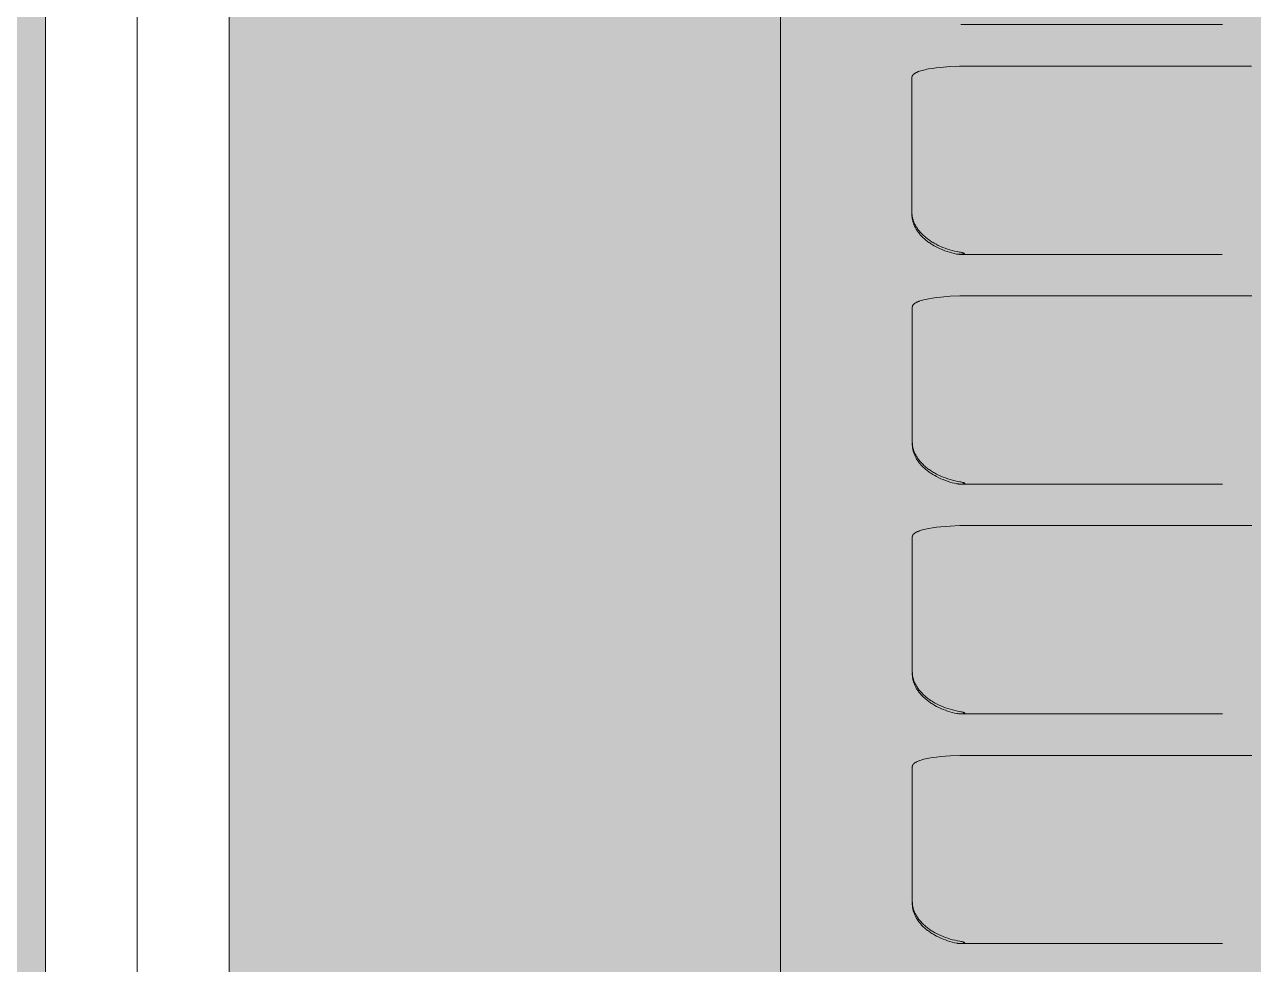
# Model space of a CAD drawing. Header units: millimetres. Extents: x 126 to 12547, y 1644 to 26714.
# Drawn here: x 773.6 to 840.5, y 25416 to 25467.1 of the extents above; entities that cross this region are included whole.
import ezdxf

# ---------------------------------------------------------------- set-up
doc = ezdxf.new("R2010")
doc.units = ezdxf.units.MM
doc.linetypes.add('CONTINUA', pattern=[0])
doc.layers.add('cono piramide', color=4, linetype='Continuous')
for name, color, linetype, lineweight in [('F_ARREDI_pareti', 1, 'Continuous', 0), ('F_CARROZZERIA esterna', 9, 'Continuous', 5), ('F_INFISSI', 4, 'Continuous', 5), ('F_MINERAL WALL', 6, 'Continuous', 5), ('F_Tendaggio', 252, 'Continuous', 5), ('F_VETRO', 140, 'Continuous', 5)]:
    doc.layers.add(name, color=color, linetype=linetype, lineweight=lineweight)

# ---------------------------------------------------------------- blocks, each defined once
blk = doc.blocks.new('TENDAGGIO_infisso piccolo_prospetto_fronte')
at = {"layer": 'F_Tendaggio'}
for points in [[(734413.406, 513564.599), (734427.648, 513564.599)], [(734413.384, 513562.342), (734413.343, 513562.341), (734412.821, 513562.316), (734412.3, 513562.273), (734412.068, 513562.247), (734411.852, 513562.218), (734411.653, 513562.184), (734411.559, 513562.166), (734411.47, 513562.147), (734411.386, 513562.127), (734411.307, 513562.107), (734411.233, 513562.085), (734411.163, 513562.062), (734411.13, 513562.051), (734411.099, 513562.039), (734411.069, 513562.027), (734411.04, 513562.015), (734411.013, 513562.002), (734410.986, 513561.989), (734410.961, 513561.977), (734410.938, 513561.963), (734410.916, 513561.95), (734410.905, 513561.943), (734410.895, 513561.937), (734410.885, 513561.93), (734410.876, 513561.923), (734410.866, 513561.916), (734410.858, 513561.909), (734410.849, 513561.902), (734410.841, 513561.895), (734410.833, 513561.888), (734410.826, 513561.881), (734410.819, 513561.873), (734410.812, 513561.866), (734410.806, 513561.859), (734410.8, 513561.852), (734410.794, 513561.844), (734410.789, 513561.837), (734410.787, 513561.833), (734410.784, 513561.829), (734410.782, 513561.826), (734410.78, 513561.822), (734410.777, 513561.818), (734410.775, 513561.814), (734410.773, 513561.811), (734410.772, 513561.807), (734410.77, 513561.803), (734410.768, 513561.799), (734410.767, 513561.795), (734410.765, 513561.792), (734410.764, 513561.788), (734410.762, 513561.784), (734410.761, 513561.78), (734410.76, 513561.776), (734410.759, 513561.772), (734410.758, 513561.768), (734410.757, 513561.764), (734410.756, 513561.761), (734410.756, 513561.757), (734410.755, 513561.753), (734410.754, 513561.749), (734410.754, 513561.745), (734410.754, 513561.741), (734410.754, 513561.737), (734410.753, 513561.733), (734410.753, 513554.383), (734410.754, 513554.339), (734410.756, 513554.296), (734410.76, 513554.252), (734410.765, 513554.208), (734410.772, 513554.165), (734410.78, 513554.121), (734410.789, 513554.078), (734410.8, 513554.034), (734410.812, 513553.99), (734410.826, 513553.947), (734410.841, 513553.904), (734410.858, 513553.86), (734410.875, 513553.817), (734410.895, 513553.774), (734410.916, 513553.731), (734410.938, 513553.688), (734410.961, 513553.646), (734410.986, 513553.604), (734411.012, 513553.562), (734411.04, 513553.52), (734411.069, 513553.478), (734411.099, 513553.437), (734411.13, 513553.396), (734411.163, 513553.356), (734411.197, 513553.316), (734411.232, 513553.276), (734411.269, 513553.237), (734411.307, 513553.198), (734411.346, 513553.159), (734411.386, 513553.121), (734411.428, 513553.083), (734411.47, 513553.046), (734411.514, 513553.009), (734411.559, 513552.973), (734411.605, 513552.938), (734411.653, 513552.903), (734411.701, 513552.868), (734411.75, 513552.835), (734411.801, 513552.801), (734411.852, 513552.769), (734411.905, 513552.737), (734411.958, 513552.706), (734412.068, 513552.646), (734412.182, 513552.588), (734412.3, 513552.534), (734412.425, 513552.482), (734412.552, 513552.433), (734412.681, 513552.388), (734412.812, 513552.348), (734412.943, 513552.311), (734413.076, 513552.279), (734413.209, 513552.251), (734413.343, 513552.227)], [(734429.229, 513562.341), (734413.384, 513562.341)], [(734413.605, 513552.143), (734413.605, 513552.143), (734413.605, 513552.142), (734413.605, 513552.142), (734413.605, 513552.142), (734413.605, 513552.142), (734413.605, 513552.142), (734413.605, 513552.141), (734413.605, 513552.141), (734413.605, 513552.141), (734413.605, 513552.141), (734413.605, 513552.14), (734413.605, 513552.14), (734413.605, 513552.14), (734413.605, 513552.14), (734413.605, 513552.14), (734413.604, 513552.139), (734413.604, 513552.139), (734413.604, 513552.139), (734413.604, 513552.139), (734413.604, 513552.139), (734413.604, 513552.139), (734413.604, 513552.138), (734413.604, 513552.138), (734413.604, 513552.138), (734413.603, 513552.138), (734413.603, 513552.137), (734413.603, 513552.137), (734413.603, 513552.136), (734413.602, 513552.136), (734413.602, 513552.136), (734413.602, 513552.135), (734413.602, 513552.135), (734413.601, 513552.135), (734413.601, 513552.134), (734413.601, 513552.134), (734413.6, 513552.134), (734413.6, 513552.133), (734413.6, 513552.133), (734413.599, 513552.133), (734413.598, 513552.132), (734413.597, 513552.131), (734413.596, 513552.131), (734413.596, 513552.13), (734413.595, 513552.13), (734413.594, 513552.129), (734413.593, 513552.129), (734413.592, 513552.128), (734413.59, 513552.127), (734413.589, 513552.127), (734413.587, 513552.126), (734413.584, 513552.125), (734413.573, 513552.121), (734413.56, 513552.118), (734413.548, 513552.115), (734413.536, 513552.112), (734413.524, 513552.11), (734413.511, 513552.108), (734413.499, 513552.107), (734413.461, 513552.104), (734413.436, 513552.102), (734413.41, 513552.101), (734413.385, 513552.101), (734413.36, 513552.101), (734413.334, 513552.102), (734413.309, 513552.103), (734413.284, 513552.105), (734413.258, 513552.108), (734413.233, 513552.111), (734413.208, 513552.115), (734413.183, 513552.12), (734413.055, 513552.147), (734412.927, 513552.179), (734412.801, 513552.214), (734412.675, 513552.254), (734412.551, 513552.297), (734412.428, 513552.344), (734412.307, 513552.395), (734412.187, 513552.45), (734412.076, 513552.505), (734411.969, 513552.564), (734411.866, 513552.625), (734411.816, 513552.656), (734411.767, 513552.688), (734411.718, 513552.721), (734411.671, 513552.754), (734411.625, 513552.787), (734411.58, 513552.822), (734411.536, 513552.857), (734411.493, 513552.892), (734411.451, 513552.928), (734411.41, 513552.964), (734411.37, 513553), (734411.332, 513553.037), (734411.295, 513553.075), (734411.259, 513553.112), (734411.224, 513553.15), (734411.19, 513553.189), (734411.158, 513553.227), (734411.127, 513553.266), (734411.096, 513553.306), (734411.068, 513553.345), (734411.04, 513553.385), (734411.013, 513553.425), (734410.988, 513553.466), (734410.964, 513553.506), (734410.941, 513553.547), (734410.92, 513553.588), (734410.9, 513553.629), (734410.881, 513553.67), (734410.864, 513553.711), (734410.847, 513553.752), (734410.832, 513553.793), (734410.819, 513553.835), (734410.806, 513553.876), (734410.795, 513553.917), (734410.785, 513553.959), (734410.777, 513554), (734410.77, 513554.042), (734410.764, 513554.083), (734410.759, 513554.125), (734410.756, 513554.166), (734410.754, 513554.208), (734410.753, 513554.339)], [(734413.343, 513552.227), (734413.4, 513552.217), (734413.448, 513552.207), (734413.492, 513552.196), (734413.513, 513552.19), (734413.535, 513552.183), (734413.549, 513552.179), (734413.555, 513552.176), (734413.562, 513552.174), (734413.568, 513552.171), (734413.575, 513552.168), (734413.578, 513552.167), (734413.581, 513552.165), (734413.585, 513552.163), (734413.588, 513552.162), (734413.59, 513552.161), (734413.591, 513552.16), (734413.593, 513552.158), (734413.594, 513552.158), (734413.595, 513552.157), (734413.596, 513552.157), (734413.597, 513552.156), (734413.597, 513552.155), (734413.598, 513552.155), (734413.599, 513552.154), (734413.6, 513552.153), (734413.6, 513552.153), (734413.6, 513552.152), (734413.601, 513552.152), (734413.601, 513552.152), (734413.602, 513552.151), (734413.602, 513552.151), (734413.602, 513552.15), (734413.603, 513552.15), (734413.603, 513552.149), (734413.603, 513552.149), (734413.603, 513552.149), (734413.603, 513552.148), (734413.604, 513552.148), (734413.604, 513552.148), (734413.604, 513552.147), (734413.604, 513552.147), (734413.604, 513552.147), (734413.604, 513552.147), (734413.604, 513552.146), (734413.604, 513552.146), (734413.605, 513552.146), (734413.605, 513552.145), (734413.605, 513552.145), (734413.605, 513552.145), (734413.605, 513552.145), (734413.605, 513552.144), (734413.605, 513552.144), (734413.605, 513552.144), (734413.605, 513552.143), (734413.605, 513552.143), (734413.605, 513552.143)], [(734413.385, 513552.101), (734427.627, 513552.101)], [(734413.405, 513549.844), (734413.364, 513549.843), (734412.842, 513549.818), (734412.32, 513549.776), (734412.089, 513549.75), (734411.873, 513549.72), (734411.673, 513549.687), (734411.58, 513549.669), (734411.491, 513549.65), (734411.407, 513549.63), (734411.327, 513549.609), (734411.253, 513549.588), (734411.184, 513549.565), (734411.151, 513549.553), (734411.12, 513549.542), (734411.089, 513549.529), (734411.061, 513549.517), (734411.033, 513549.505), (734411.007, 513549.492), (734410.982, 513549.479), (734410.958, 513549.466), (734410.936, 513549.453), (734410.926, 513549.446), (734410.915, 513549.439), (734410.906, 513549.432), (734410.896, 513549.425), (734410.887, 513549.419), (734410.878, 513549.412), (734410.87, 513549.405), (734410.862, 513549.397), (734410.854, 513549.39), (734410.846, 513549.383), (734410.839, 513549.376), (734410.833, 513549.369), (734410.826, 513549.361), (734410.82, 513549.354), (734410.815, 513549.347), (734410.81, 513549.339), (734410.807, 513549.336), (734410.805, 513549.332), (734410.802, 513549.328), (734410.8, 513549.324), (734410.798, 513549.321), (734410.796, 513549.317), (734410.794, 513549.313), (734410.792, 513549.309), (734410.79, 513549.306), (734410.789, 513549.302), (734410.787, 513549.298), (734410.786, 513549.294), (734410.784, 513549.29), (734410.783, 513549.286), (734410.782, 513549.283), (734410.78, 513549.279), (734410.779, 513549.275), (734410.778, 513549.271), (734410.778, 513549.267), (734410.777, 513549.263), (734410.776, 513549.259), (734410.775, 513549.255), (734410.775, 513549.251), (734410.775, 513549.247), (734410.774, 513549.244), (734410.774, 513549.24), (734410.774, 513549.236), (734410.774, 513541.885), (734410.775, 513541.842), (734410.777, 513541.798), (734410.78, 513541.755), (734410.786, 513541.711), (734410.792, 513541.667), (734410.8, 513541.624), (734410.809, 513541.58), (734410.82, 513541.537), (734410.833, 513541.493), (734410.846, 513541.45), (734410.861, 513541.406), (734410.878, 513541.363), (734410.896, 513541.32), (734410.915, 513541.277), (734410.936, 513541.234), (734410.958, 513541.191), (734410.982, 513541.148), (734411.007, 513541.106), (734411.033, 513541.064), (734411.06, 513541.022), (734411.089, 513540.981), (734411.119, 513540.94), (734411.151, 513540.899), (734411.184, 513540.858), (734411.218, 513540.818), (734411.253, 513540.779), (734411.29, 513540.739), (734411.327, 513540.7), (734411.366, 513540.662), (734411.407, 513540.623), (734411.448, 513540.586), (734411.491, 513540.549), (734411.535, 513540.512), (734411.58, 513540.476), (734411.626, 513540.44), (734411.673, 513540.405), (734411.721, 513540.371), (734411.771, 513540.337), (734411.821, 513540.304), (734411.873, 513540.272), (734411.925, 513540.24), (734411.979, 513540.209), (734412.089, 513540.148), (734412.203, 513540.091), (734412.32, 513540.037), (734412.446, 513539.984), (734412.573, 513539.936), (734412.702, 513539.891), (734412.832, 513539.85), (734412.964, 513539.814), (734413.096, 513539.782), (734413.23, 513539.753), (734413.364, 513539.729)], [(734429.25, 513549.844), (734413.405, 513549.844)], [(734413.626, 513539.645), (734413.626, 513539.645), (734413.626, 513539.645), (734413.626, 513539.645), (734413.626, 513539.645), (734413.625, 513539.644), (734413.625, 513539.644), (734413.625, 513539.644), (734413.625, 513539.644), (734413.625, 513539.643), (734413.625, 513539.643), (734413.625, 513539.643), (734413.625, 513539.643), (734413.625, 513539.643), (734413.625, 513539.642), (734413.625, 513539.642), (734413.625, 513539.642), (734413.625, 513539.642), (734413.625, 513539.642), (734413.625, 513539.641), (734413.625, 513539.641), (734413.625, 513539.641), (734413.624, 513539.641), (734413.624, 513539.641), (734413.624, 513539.641), (734413.624, 513539.64), (734413.624, 513539.64), (734413.624, 513539.639), (734413.623, 513539.639), (734413.623, 513539.639), (734413.623, 513539.638), (734413.622, 513539.638), (734413.622, 513539.638), (734413.622, 513539.637), (734413.621, 513539.637), (734413.621, 513539.637), (734413.621, 513539.636), (734413.62, 513539.636), (734413.62, 513539.636), (734413.619, 513539.635), (734413.619, 513539.635), (734413.618, 513539.634), (734413.617, 513539.633), (734413.616, 513539.633), (734413.615, 513539.632), (734413.614, 513539.632), (734413.614, 513539.631), (734413.613, 513539.631), (734413.611, 513539.63), (734413.609, 513539.629), (734413.608, 513539.629), (734413.605, 513539.627), (734413.593, 513539.624), (734413.581, 513539.62), (734413.569, 513539.618), (734413.557, 513539.615), (734413.544, 513539.613), (734413.532, 513539.611), (734413.519, 513539.61), (734413.482, 513539.606), (734413.456, 513539.605), (734413.431, 513539.604), (734413.406, 513539.604), (734413.38, 513539.604), (734413.355, 513539.605), (734413.33, 513539.606), (734413.304, 513539.608), (734413.279, 513539.611), (734413.254, 513539.614), (734413.229, 513539.618), (734413.204, 513539.622), (734413.075, 513539.65), (734412.948, 513539.681), (734412.821, 513539.717), (734412.695, 513539.756), (734412.571, 513539.8), (734412.448, 513539.847), (734412.327, 513539.898), (734412.208, 513539.953), (734412.097, 513540.008), (734411.99, 513540.066), (734411.887, 513540.127), (734411.836, 513540.159), (734411.787, 513540.191), (734411.739, 513540.223), (734411.692, 513540.256), (734411.645, 513540.29), (734411.6, 513540.324), (734411.556, 513540.359), (734411.513, 513540.394), (734411.471, 513540.43), (734411.43, 513540.467), (734411.391, 513540.503), (734411.352, 513540.54), (734411.315, 513540.577), (734411.279, 513540.615), (734411.244, 513540.653), (734411.211, 513540.691), (734411.178, 513540.73), (734411.147, 513540.769), (734411.117, 513540.808), (734411.088, 513540.848), (734411.06, 513540.888), (734411.034, 513540.928), (734411.009, 513540.968), (734410.985, 513541.009), (734410.962, 513541.05), (734410.94, 513541.091), (734410.92, 513541.131), (734410.902, 513541.172), (734410.884, 513541.213), (734410.868, 513541.255), (734410.853, 513541.296), (734410.839, 513541.337), (734410.827, 513541.379), (734410.816, 513541.42), (734410.806, 513541.461), (734410.797, 513541.503), (734410.79, 513541.544), (734410.784, 513541.586), (734410.78, 513541.627), (734410.776, 513541.669), (734410.774, 513541.71), (734410.774, 513541.842)], [(734413.364, 513539.729), (734413.421, 513539.719), (734413.468, 513539.709), (734413.512, 513539.698), (734413.534, 513539.692), (734413.556, 513539.686), (734413.569, 513539.681), (734413.576, 513539.679), (734413.582, 513539.676), (734413.589, 513539.674), (734413.595, 513539.671), (734413.599, 513539.669), (734413.602, 513539.668), (734413.605, 513539.666), (734413.608, 513539.664), (734413.61, 513539.663), (734413.612, 513539.662), (734413.614, 513539.661), (734413.615, 513539.66), (734413.615, 513539.66), (734413.616, 513539.659), (734413.617, 513539.659), (734413.618, 513539.658), (734413.619, 513539.657), (734413.619, 513539.656), (734413.62, 513539.656), (734413.621, 513539.655), (734413.621, 513539.655), (734413.621, 513539.655), (734413.622, 513539.654), (734413.622, 513539.654), (734413.622, 513539.653), (734413.623, 513539.653), (734413.623, 513539.652), (734413.624, 513539.652), (734413.624, 513539.651), (734413.624, 513539.651), (734413.624, 513539.651), (734413.624, 513539.651), (734413.624, 513539.65), (734413.624, 513539.65), (734413.625, 513539.65), (734413.625, 513539.649), (734413.625, 513539.649), (734413.625, 513539.649), (734413.625, 513539.649), (734413.625, 513539.648), (734413.625, 513539.648), (734413.625, 513539.648), (734413.625, 513539.647), (734413.625, 513539.647), (734413.625, 513539.647), (734413.625, 513539.647), (734413.625, 513539.646), (734413.626, 513539.646), (734413.626, 513539.646), (734413.626, 513539.645)], [(734413.406, 513539.604), (734427.648, 513539.604)], [(734413.405, 513537.347), (734413.364, 513537.346), (734412.842, 513537.321), (734412.32, 513537.279), (734412.089, 513537.253), (734411.873, 513537.223), (734411.673, 513537.19), (734411.58, 513537.172), (734411.491, 513537.153), (734411.407, 513537.133), (734411.327, 513537.112), (734411.253, 513537.09), (734411.184, 513537.068), (734411.151, 513537.056), (734411.12, 513537.044), (734411.089, 513537.032), (734411.061, 513537.02), (734411.033, 513537.007), (734411.007, 513536.995), (734410.982, 513536.982), (734410.958, 513536.969), (734410.936, 513536.955), (734410.926, 513536.949), (734410.915, 513536.942), (734410.906, 513536.935), (734410.896, 513536.928), (734410.887, 513536.921), (734410.878, 513536.914), (734410.87, 513536.907), (734410.862, 513536.9), (734410.854, 513536.893), (734410.846, 513536.886), (734410.839, 513536.879), (734410.833, 513536.871), (734410.826, 513536.864), (734410.82, 513536.857), (734410.815, 513536.849), (734410.81, 513536.842), (734410.807, 513536.838), (734410.805, 513536.835), (734410.802, 513536.831), (734410.8, 513536.827), (734410.798, 513536.823), (734410.796, 513536.82), (734410.794, 513536.816), (734410.792, 513536.812), (734410.79, 513536.808), (734410.789, 513536.804), (734410.787, 513536.801), (734410.786, 513536.797), (734410.784, 513536.793), (734410.783, 513536.789), (734410.782, 513536.785), (734410.78, 513536.781), (734410.779, 513536.777), (734410.778, 513536.774), (734410.778, 513536.77), (734410.777, 513536.766), (734410.776, 513536.762), (734410.775, 513536.758), (734410.775, 513536.754), (734410.775, 513536.75), (734410.774, 513536.746), (734410.774, 513536.742), (734410.774, 513536.738), (734410.774, 513529.388), (734410.775, 513529.344), (734410.777, 513529.301), (734410.78, 513529.257), (734410.786, 513529.214), (734410.792, 513529.17), (734410.8, 513529.126), (734410.809, 513529.083), (734410.82, 513529.039), (734410.833, 513528.996), (734410.846, 513528.952), (734410.861, 513528.909), (734410.878, 513528.865), (734410.896, 513528.822), (734410.915, 513528.779), (734410.936, 513528.736), (734410.958, 513528.694), (734410.982, 513528.651), (734411.007, 513528.609), (734411.033, 513528.567), (734411.06, 513528.525), (734411.089, 513528.484), (734411.119, 513528.442), (734411.151, 513528.402), (734411.184, 513528.361), (734411.218, 513528.321), (734411.253, 513528.281), (734411.29, 513528.242), (734411.327, 513528.203), (734411.366, 513528.164), (734411.407, 513528.126), (734411.448, 513528.088), (734411.491, 513528.051), (734411.535, 513528.015), (734411.58, 513527.978), (734411.626, 513527.943), (734411.673, 513527.908), (734411.721, 513527.874), (734411.771, 513527.84), (734411.821, 513527.807), (734411.873, 513527.774), (734411.925, 513527.742), (734411.979, 513527.711), (734412.089, 513527.651), (734412.203, 513527.594), (734412.32, 513527.539), (734412.446, 513527.487), (734412.573, 513527.438), (734412.702, 513527.394), (734412.832, 513527.353), (734412.964, 513527.316), (734413.096, 513527.284), (734413.23, 513527.256), (734413.364, 513527.232)], [(734429.25, 513537.347), (734413.405, 513537.347)], [(734413.626, 513527.148), (734413.626, 513527.148), (734413.626, 513527.148), (734413.626, 513527.147), (734413.626, 513527.147), (734413.625, 513527.147), (734413.625, 513527.147), (734413.625, 513527.147), (734413.625, 513527.146), (734413.625, 513527.146), (734413.625, 513527.146), (734413.625, 513527.146), (734413.625, 513527.145), (734413.625, 513527.145), (734413.625, 513527.145), (734413.625, 513527.145), (734413.625, 513527.145), (734413.625, 513527.144), (734413.625, 513527.144), (734413.625, 513527.144), (734413.625, 513527.144), (734413.625, 513527.144), (734413.624, 513527.144), (734413.624, 513527.143), (734413.624, 513527.143), (734413.624, 513527.143), (734413.624, 513527.142), (734413.624, 513527.142), (734413.623, 513527.142), (734413.623, 513527.141), (734413.623, 513527.141), (734413.622, 513527.141), (734413.622, 513527.14), (734413.622, 513527.14), (734413.621, 513527.14), (734413.621, 513527.139), (734413.621, 513527.139), (734413.62, 513527.139), (734413.62, 513527.138), (734413.619, 513527.138), (734413.619, 513527.137), (734413.618, 513527.137), (734413.617, 513527.136), (734413.616, 513527.135), (734413.615, 513527.135), (734413.614, 513527.134), (734413.614, 513527.134), (734413.613, 513527.133), (734413.611, 513527.133), (734413.609, 513527.132), (734413.608, 513527.131), (734413.605, 513527.13), (734413.593, 513527.126), (734413.581, 513527.123), (734413.569, 513527.12), (734413.557, 513527.118), (734413.544, 513527.115), (734413.532, 513527.114), (734413.519, 513527.112), (734413.482, 513527.109), (734413.456, 513527.107), (734413.431, 513527.107), (734413.406, 513527.106), (734413.38, 513527.107), (734413.355, 513527.107), (734413.33, 513527.109), (734413.304, 513527.111), (734413.279, 513527.113), (734413.254, 513527.117), (734413.229, 513527.12), (734413.204, 513527.125), (734413.075, 513527.152), (734412.948, 513527.184), (734412.821, 513527.22), (734412.695, 513527.259), (734412.571, 513527.302), (734412.448, 513527.35), (734412.327, 513527.401), (734412.208, 513527.455), (734412.097, 513527.511), (734411.99, 513527.569), (734411.887, 513527.63), (734411.836, 513527.661), (734411.787, 513527.693), (734411.739, 513527.726), (734411.692, 513527.759), (734411.645, 513527.793), (734411.6, 513527.827), (734411.556, 513527.862), (734411.513, 513527.897), (734411.471, 513527.933), (734411.43, 513527.969), (734411.391, 513528.006), (734411.352, 513528.043), (734411.315, 513528.08), (734411.279, 513528.117), (734411.244, 513528.155), (734411.211, 513528.194), (734411.178, 513528.232), (734411.147, 513528.271), (734411.117, 513528.311), (734411.088, 513528.35), (734411.06, 513528.39), (734411.034, 513528.43), (734411.009, 513528.471), (734410.985, 513528.511), (734410.962, 513528.552), (734410.94, 513528.593), (734410.92, 513528.634), (734410.902, 513528.675), (734410.884, 513528.716), (734410.868, 513528.757), (734410.853, 513528.798), (734410.839, 513528.84), (734410.827, 513528.881), (734410.816, 513528.923), (734410.806, 513528.964), (734410.797, 513529.006), (734410.79, 513529.047), (734410.784, 513529.089), (734410.78, 513529.13), (734410.776, 513529.171), (734410.774, 513529.213), (734410.774, 513529.344)], [(734413.364, 513527.232), (734413.421, 513527.222), (734413.468, 513527.212), (734413.512, 513527.201), (734413.534, 513527.195), (734413.556, 513527.188), (734413.569, 513527.184), (734413.576, 513527.182), (734413.582, 513527.179), (734413.589, 513527.176), (734413.595, 513527.173), (734413.599, 513527.172), (734413.602, 513527.17), (734413.605, 513527.169), (734413.608, 513527.167), (734413.61, 513527.166), (734413.612, 513527.165), (734413.614, 513527.164), (734413.615, 513527.163), (734413.615, 513527.162), (734413.616, 513527.162), (734413.617, 513527.161), (734413.618, 513527.16), (734413.619, 513527.16), (734413.619, 513527.159), (734413.62, 513527.158), (734413.621, 513527.158), (734413.621, 513527.158), (734413.621, 513527.157), (734413.622, 513527.157), (734413.622, 513527.156), (734413.622, 513527.156), (734413.623, 513527.155), (734413.623, 513527.155), (734413.624, 513527.154), (734413.624, 513527.154), (734413.624, 513527.154), (734413.624, 513527.153), (734413.624, 513527.153), (734413.624, 513527.153), (734413.624, 513527.153), (734413.625, 513527.152), (734413.625, 513527.152), (734413.625, 513527.152), (734413.625, 513527.152), (734413.625, 513527.151), (734413.625, 513527.151), (734413.625, 513527.151), (734413.625, 513527.15), (734413.625, 513527.15), (734413.625, 513527.15), (734413.625, 513527.15), (734413.625, 513527.149), (734413.625, 513527.149), (734413.626, 513527.149), (734413.626, 513527.148), (734413.626, 513527.148)], [(734413.406, 513527.106), (734427.648, 513527.106)], [(734413.405, 513524.849), (734413.364, 513524.849), (734412.842, 513524.823), (734412.32, 513524.781), (734412.089, 513524.755), (734411.873, 513524.726), (734411.673, 513524.692), (734411.58, 513524.674), (734411.491, 513524.655), (734411.407, 513524.635), (734411.327, 513524.614), (734411.253, 513524.593), (734411.184, 513524.57), (734411.151, 513524.559), (734411.12, 513524.547), (734411.089, 513524.535), (734411.061, 513524.522), (734411.033, 513524.51), (734411.007, 513524.497), (734410.982, 513524.484), (734410.958, 513524.471), (734410.936, 513524.458), (734410.926, 513524.451), (734410.915, 513524.444), (734410.906, 513524.438), (734410.896, 513524.431), (734410.887, 513524.424), (734410.878, 513524.417), (734410.87, 513524.41), (734410.862, 513524.403), (734410.854, 513524.396), (734410.846, 513524.388), (734410.839, 513524.381), (734410.833, 513524.374), (734410.826, 513524.367), (734410.82, 513524.359), (734410.815, 513524.352), (734410.81, 513524.345), (734410.807, 513524.341), (734410.805, 513524.337), (734410.802, 513524.333), (734410.8, 513524.33), (734410.798, 513524.326), (734410.796, 513524.322), (734410.794, 513524.318), (734410.792, 513524.315), (734410.79, 513524.311), (734410.789, 513524.307), (734410.787, 513524.303), (734410.786, 513524.299), (734410.784, 513524.295), (734410.783, 513524.292), (734410.782, 513524.288), (734410.78, 513524.284), (734410.779, 513524.28), (734410.778, 513524.276), (734410.778, 513524.272), (734410.777, 513524.268), (734410.776, 513524.264), (734410.775, 513524.261), (734410.775, 513524.257), (734410.775, 513524.253), (734410.774, 513524.249), (734410.774, 513524.245), (734410.774, 513524.241), (734410.774, 513516.891), (734410.775, 513516.847), (734410.777, 513516.804), (734410.78, 513516.76), (734410.786, 513516.716), (734410.792, 513516.673), (734410.8, 513516.629), (734410.809, 513516.585), (734410.82, 513516.542), (734410.833, 513516.498), (734410.846, 513516.455), (734410.861, 513516.411), (734410.878, 513516.368), (734410.896, 513516.325), (734410.915, 513516.282), (734410.936, 513516.239), (734410.958, 513516.196), (734410.982, 513516.154), (734411.007, 513516.111), (734411.033, 513516.069), (734411.06, 513516.028), (734411.089, 513515.986), (734411.119, 513515.945), (734411.151, 513515.904), (734411.184, 513515.864), (734411.218, 513515.823), (734411.253, 513515.784), (734411.29, 513515.744), (734411.327, 513515.705), (734411.366, 513515.667), (734411.407, 513515.629), (734411.448, 513515.591), (734411.491, 513515.554), (734411.535, 513515.517), (734411.58, 513515.481), (734411.626, 513515.445), (734411.673, 513515.411), (734411.721, 513515.376), (734411.771, 513515.342), (734411.821, 513515.309), (734411.873, 513515.277), (734411.925, 513515.245), (734411.979, 513515.214), (734412.089, 513515.154), (734412.203, 513515.096), (734412.32, 513515.042), (734412.446, 513514.989), (734412.573, 513514.941), (734412.702, 513514.896), (734412.832, 513514.856), (734412.964, 513514.819), (734413.096, 513514.787), (734413.23, 513514.759), (734413.364, 513514.735)], [(734413.405, 513524.849), (734413.364, 513524.849), (734412.842, 513524.823), (734412.32, 513524.781), (734412.089, 513524.755), (734411.873, 513524.726), (734411.673, 513524.692), (734411.58, 513524.674), (734411.491, 513524.655), (734411.407, 513524.635), (734411.327, 513524.614), (734411.253, 513524.593), (734411.184, 513524.57), (734411.151, 513524.559), (734411.12, 513524.547), (734411.089, 513524.535), (734411.061, 513524.522), (734411.033, 513524.51), (734411.007, 513524.497), (734410.982, 513524.484), (734410.958, 513524.471), (734410.936, 513524.458), (734410.926, 513524.451), (734410.915, 513524.444), (734410.906, 513524.438), (734410.896, 513524.431), (734410.887, 513524.424), (734410.878, 513524.417), (734410.87, 513524.41), (734410.862, 513524.403), (734410.854, 513524.396), (734410.846, 513524.388), (734410.839, 513524.381), (734410.833, 513524.374), (734410.826, 513524.367), (734410.82, 513524.359), (734410.815, 513524.352), (734410.81, 513524.345), (734410.807, 513524.341), (734410.805, 513524.337), (734410.802, 513524.333), (734410.8, 513524.33), (734410.798, 513524.326), (734410.796, 513524.322), (734410.794, 513524.318), (734410.792, 513524.315), (734410.79, 513524.311), (734410.789, 513524.307), (734410.787, 513524.303), (734410.786, 513524.299), (734410.784, 513524.295), (734410.783, 513524.292), (734410.782, 513524.288), (734410.78, 513524.284), (734410.779, 513524.28), (734410.778, 513524.276), (734410.778, 513524.272), (734410.777, 513524.268), (734410.776, 513524.264), (734410.775, 513524.261), (734410.775, 513524.257), (734410.775, 513524.253), (734410.774, 513524.249), (734410.774, 513524.245), (734410.774, 513524.241), (734410.774, 513516.891), (734410.775, 513516.847), (734410.777, 513516.803), (734410.78, 513516.76), (734410.786, 513516.716), (734410.792, 513516.673), (734410.8, 513516.629), (734410.809, 513516.585), (734410.82, 513516.542), (734410.833, 513516.498), (734410.846, 513516.455), (734410.861, 513516.411), (734410.878, 513516.368), (734410.896, 513516.325), (734410.915, 513516.282), (734410.936, 513516.239), (734410.958, 513516.196), (734410.982, 513516.154), (734411.007, 513516.111), (734411.033, 513516.069), (734411.06, 513516.028), (734411.089, 513515.986), (734411.119, 513515.945), (734411.151, 513515.904), (734411.184, 513515.864), (734411.218, 513515.823), (734411.253, 513515.784), (734411.29, 513515.744), (734411.327, 513515.705), (734411.366, 513515.667), (734411.407, 513515.629), (734411.448, 513515.591), (734411.491, 513515.554), (734411.535, 513515.517), (734411.58, 513515.481), (734411.626, 513515.445), (734411.673, 513515.41), (734411.721, 513515.376), (734411.771, 513515.342), (734411.821, 513515.309), (734411.873, 513515.277), (734411.925, 513515.245), (734411.979, 513515.214), (734412.089, 513515.154), (734412.203, 513515.096), (734412.32, 513515.042), (734412.446, 513514.989), (734412.573, 513514.941), (734412.702, 513514.896), (734412.832, 513514.856), (734412.964, 513514.819), (734413.096, 513514.787), (734413.23, 513514.759), (734413.364, 513514.735)], [(734429.25, 513524.849), (734413.405, 513524.849)], [(734429.25, 513524.849), (734413.405, 513524.849)], [(734413.626, 513514.651), (734413.626, 513514.65), (734413.626, 513514.65), (734413.626, 513514.65), (734413.626, 513514.65), (734413.625, 513514.65), (734413.625, 513514.649), (734413.625, 513514.649), (734413.625, 513514.649), (734413.625, 513514.649), (734413.625, 513514.648), (734413.625, 513514.648), (734413.625, 513514.648), (734413.625, 513514.648), (734413.625, 513514.648), (734413.625, 513514.647), (734413.625, 513514.647), (734413.625, 513514.647), (734413.625, 513514.647), (734413.625, 513514.647), (734413.625, 513514.647), (734413.625, 513514.646), (734413.624, 513514.646), (734413.624, 513514.646), (734413.624, 513514.646), (734413.624, 513514.645), (734413.624, 513514.645), (734413.624, 513514.645), (734413.623, 513514.644), (734413.623, 513514.644), (734413.623, 513514.644), (734413.622, 513514.643), (734413.622, 513514.643), (734413.622, 513514.643), (734413.621, 513514.642), (734413.621, 513514.642), (734413.621, 513514.642), (734413.62, 513514.641), (734413.62, 513514.641), (734413.619, 513514.64), (734413.619, 513514.64), (734413.618, 513514.639), (734413.617, 513514.639), (734413.616, 513514.638), (734413.615, 513514.638), (734413.614, 513514.637), (734413.614, 513514.637), (734413.613, 513514.636), (734413.611, 513514.635), (734413.609, 513514.634), (734413.608, 513514.634), (734413.605, 513514.633), (734413.593, 513514.629), (734413.581, 513514.626), (734413.569, 513514.623), (734413.557, 513514.62), (734413.544, 513514.618), (734413.532, 513514.616), (734413.519, 513514.615), (734413.482, 513514.612), (734413.456, 513514.61), (734413.431, 513514.609), (734413.406, 513514.609), (734413.38, 513514.609), (734413.355, 513514.61), (734413.33, 513514.611), (734413.304, 513514.613), (734413.279, 513514.616), (734413.254, 513514.619), (734413.229, 513514.623), (734413.204, 513514.627), (734413.075, 513514.655), (734412.948, 513514.687), (734412.821, 513514.722), (734412.695, 513514.762), (734412.571, 513514.805), (734412.448, 513514.852), (734412.327, 513514.903), (734412.208, 513514.958), (734412.097, 513515.013), (734411.99, 513515.072), (734411.887, 513515.132), (734411.836, 513515.164), (734411.787, 513515.196), (734411.739, 513515.228), (734411.692, 513515.262), (734411.645, 513515.295), (734411.6, 513515.33), (734411.556, 513515.364), (734411.513, 513515.4), (734411.471, 513515.436), (734411.43, 513515.472), (734411.391, 513515.508), (734411.352, 513515.545), (734411.315, 513515.582), (734411.279, 513515.62), (734411.244, 513515.658), (734411.211, 513515.696), (734411.178, 513515.735), (734411.147, 513515.774), (734411.117, 513515.813), (734411.088, 513515.853), (734411.06, 513515.893), (734411.034, 513515.933), (734411.009, 513515.973), (734410.985, 513516.014), (734410.962, 513516.055), (734410.94, 513516.096), (734410.92, 513516.137), (734410.902, 513516.178), (734410.884, 513516.219), (734410.868, 513516.26), (734410.853, 513516.301), (734410.839, 513516.342), (734410.827, 513516.384), (734410.816, 513516.425), (734410.806, 513516.467), (734410.797, 513516.508), (734410.79, 513516.55), (734410.784, 513516.591), (734410.78, 513516.633), (734410.776, 513516.674), (734410.774, 513516.715), (734410.774, 513516.847)], [(734413.626, 513514.651), (734413.626, 513514.65), (734413.626, 513514.65), (734413.626, 513514.65), (734413.626, 513514.65), (734413.625, 513514.649), (734413.625, 513514.649), (734413.625, 513514.649), (734413.625, 513514.649), (734413.625, 513514.649), (734413.625, 513514.648), (734413.625, 513514.648), (734413.625, 513514.648), (734413.625, 513514.648), (734413.625, 513514.648), (734413.625, 513514.647), (734413.625, 513514.647), (734413.625, 513514.647), (734413.625, 513514.647), (734413.625, 513514.647), (734413.625, 513514.646), (734413.625, 513514.646), (734413.624, 513514.646), (734413.624, 513514.646), (734413.624, 513514.646), (734413.624, 513514.645), (734413.624, 513514.645), (734413.624, 513514.645), (734413.623, 513514.644), (734413.623, 513514.644), (734413.623, 513514.644), (734413.622, 513514.643), (734413.622, 513514.643), (734413.622, 513514.643), (734413.621, 513514.642), (734413.621, 513514.642), (734413.621, 513514.642), (734413.62, 513514.641), (734413.62, 513514.641), (734413.619, 513514.64), (734413.619, 513514.64), (734413.618, 513514.639), (734413.617, 513514.639), (734413.616, 513514.638), (734413.615, 513514.638), (734413.614, 513514.637), (734413.614, 513514.637), (734413.613, 513514.636), (734413.611, 513514.635), (734413.609, 513514.634), (734413.608, 513514.634), (734413.605, 513514.633), (734413.593, 513514.629), (734413.581, 513514.626), (734413.569, 513514.623), (734413.557, 513514.62), (734413.544, 513514.618), (734413.532, 513514.616), (734413.519, 513514.615), (734413.482, 513514.612), (734413.456, 513514.61), (734413.431, 513514.609), (734413.406, 513514.609), (734413.38, 513514.609), (734413.355, 513514.61), (734413.33, 513514.611), (734413.304, 513514.613), (734413.279, 513514.616), (734413.254, 513514.619), (734413.229, 513514.623), (734413.204, 513514.627), (734413.075, 513514.655), (734412.948, 513514.687), (734412.821, 513514.722), (734412.695, 513514.762), (734412.571, 513514.805), (734412.448, 513514.852), (734412.327, 513514.903), (734412.208, 513514.958), (734412.097, 513515.013), (734411.99, 513515.072), (734411.887, 513515.132), (734411.836, 513515.164), (734411.787, 513515.196), (734411.739, 513515.228), (734411.692, 513515.262), (734411.645, 513515.295), (734411.6, 513515.33), (734411.556, 513515.364), (734411.513, 513515.4), (734411.471, 513515.436), (734411.43, 513515.472), (734411.391, 513515.508), (734411.352, 513515.545), (734411.315, 513515.582), (734411.279, 513515.62), (734411.244, 513515.658), (734411.211, 513515.696), (734411.178, 513515.735), (734411.147, 513515.774), (734411.117, 513515.813), (734411.088, 513515.853), (734411.06, 513515.893), (734411.034, 513515.933), (734411.009, 513515.973), (734410.985, 513516.014), (734410.962, 513516.055), (734410.94, 513516.096), (734410.92, 513516.137), (734410.902, 513516.178), (734410.884, 513516.219), (734410.868, 513516.26), (734410.853, 513516.301), (734410.839, 513516.342), (734410.827, 513516.384), (734410.816, 513516.425), (734410.806, 513516.467), (734410.797, 513516.508), (734410.79, 513516.55), (734410.784, 513516.591), (734410.78, 513516.633), (734410.776, 513516.674), (734410.774, 513516.715), (734410.774, 513516.847)], [(734413.364, 513514.735), (734413.421, 513514.724), (734413.468, 513514.714), (734413.512, 513514.704), (734413.534, 513514.698), (734413.556, 513514.691), (734413.569, 513514.686), (734413.576, 513514.684), (734413.582, 513514.682), (734413.589, 513514.679), (734413.595, 513514.676), (734413.599, 513514.674), (734413.602, 513514.673), (734413.605, 513514.671), (734413.608, 513514.67), (734413.61, 513514.668), (734413.612, 513514.667), (734413.614, 513514.666), (734413.615, 513514.666), (734413.615, 513514.665), (734413.616, 513514.664), (734413.617, 513514.664), (734413.618, 513514.663), (734413.619, 513514.662), (734413.619, 513514.662), (734413.62, 513514.661), (734413.621, 513514.661), (734413.621, 513514.66), (734413.621, 513514.66), (734413.622, 513514.659), (734413.622, 513514.659), (734413.622, 513514.658), (734413.623, 513514.658), (734413.623, 513514.657), (734413.624, 513514.657), (734413.624, 513514.657), (734413.624, 513514.656), (734413.624, 513514.656), (734413.624, 513514.656), (734413.624, 513514.656), (734413.624, 513514.655), (734413.625, 513514.655), (734413.625, 513514.655), (734413.625, 513514.654), (734413.625, 513514.654), (734413.625, 513514.654), (734413.625, 513514.654), (734413.625, 513514.653), (734413.625, 513514.653), (734413.625, 513514.653), (734413.625, 513514.652), (734413.625, 513514.652), (734413.625, 513514.652), (734413.625, 513514.652), (734413.626, 513514.651), (734413.626, 513514.651), (734413.626, 513514.651)], [(734413.364, 513514.735), (734413.421, 513514.724), (734413.468, 513514.714), (734413.512, 513514.704), (734413.534, 513514.697), (734413.556, 513514.691), (734413.569, 513514.686), (734413.576, 513514.684), (734413.582, 513514.682), (734413.589, 513514.679), (734413.595, 513514.676), (734413.599, 513514.674), (734413.602, 513514.673), (734413.605, 513514.671), (734413.608, 513514.67), (734413.61, 513514.668), (734413.612, 513514.667), (734413.614, 513514.666), (734413.615, 513514.666), (734413.615, 513514.665), (734413.616, 513514.664), (734413.617, 513514.664), (734413.618, 513514.663), (734413.619, 513514.662), (734413.619, 513514.662), (734413.62, 513514.661), (734413.621, 513514.66), (734413.621, 513514.66), (734413.621, 513514.66), (734413.622, 513514.659), (734413.622, 513514.659), (734413.622, 513514.658), (734413.623, 513514.658), (734413.623, 513514.657), (734413.624, 513514.657), (734413.624, 513514.657), (734413.624, 513514.656), (734413.624, 513514.656), (734413.624, 513514.656), (734413.624, 513514.655), (734413.624, 513514.655), (734413.625, 513514.655), (734413.625, 513514.655), (734413.625, 513514.654), (734413.625, 513514.654), (734413.625, 513514.654), (734413.625, 513514.654), (734413.625, 513514.653), (734413.625, 513514.653), (734413.625, 513514.653), (734413.625, 513514.652), (734413.625, 513514.652), (734413.625, 513514.652), (734413.625, 513514.651), (734413.626, 513514.651), (734413.626, 513514.651), (734413.626, 513514.651)], [(734413.406, 513514.609), (734427.648, 513514.609)], [(734413.406, 513514.609), (734427.648, 513514.609)]]:
    blk.add_lwpolyline(points, dxfattribs=at)
blk = doc.blocks.new('INFISSO L.400 MM_prospetto_fronte')
at = {"layer": 'F_VETRO', "transparency": 33554579}
h = blk.add_hatch(color=153, dxfattribs=at)
h.dxf.hatch_style = 1
h.set_gradient(color1=(102, 153, 204), color2=(251, 252, 254), rotation=45, one_color=1, tint=0.994624)
h.paths.add_polyline_path([(-15858.477, 12715.626), (-16258.477, 12715.626), (-16258.477, 11495.626), (-15858.477, 11495.626)])
at = {"layer": 'F_CARROZZERIA esterna', "color": 1}
blk.add_lwpolyline([(-15818.477, 12755.626), (-16298.477, 12755.626), (-16298.477, 11455.626), (-15818.477, 11455.626)], close=True, dxfattribs=at)
at = {"layer": 'F_INFISSI', "ltscale": 0.25}
blk.add_lwpolyline([(-15823.477, 12750.626), (-16293.477, 12750.626), (-16293.477, 11460.626), (-15823.477, 11460.626)], close=True, dxfattribs=at)
at = {"layer": 'F_INFISSI', "color": 41, "linetype": 'CONTINUA', "lineweight": 13, "ltscale": 0.25}
blk.add_lwpolyline([(-15858.477, 12715.626), (-16258.477, 12715.626), (-16258.477, 11495.626), (-15858.477, 11495.626)], close=True, dxfattribs=at)
blk = doc.blocks.new('RIV.to_pareti e soffitto_slider_armadiature_camera master_sez.......')
at = {"layer": 'F_INFISSI', "true_color": 0x636466}
h = blk.add_hatch(color=251, dxfattribs=at)
h.dxf.hatch_style = 1
h.paths.add_polyline_path([(734352.116, 514201.277), (734352.116, 512921.277), (734812.116, 512921.277), (734812.116, 514201.277)])
h.paths.add_polyline_path([(734382.116, 514171.277), (734782.116, 514171.277), (734782.116, 512951.277), (734382.116, 512951.277)], flags=16)
at = {"layer": 'F_MINERAL WALL', "true_color": 0x636466, "transparency": 33554559}
h = blk.add_hatch(dxfattribs=at)
h.set_pattern_fill('AR-SAND', color=251)
h.set_pattern_definition([(37.5, (2500, 0), (-1.6000313, 48.9413237), [0, -38.608, 0, -43.18, 0, -41.275]), (7.5, (2500, 0), (44.9523283, 71.68251), [0, -20.828, 0, -34.798, 0, -13.335]), (327.5, (2468.76, 0), (79.099237, 0.1437185), [0, -12.7, 0, -45.72, 0, -59.69]), (317.5, (2468.76, 0), (76.355645, 22.2929323), [0, -6.35, 0, -29.972, 0, -34.29])])
h.paths.add_polyline_path([(733693.124, 514601.278), (733693.124, 512521.278), (734878.124, 512521.278), (734878.124, 514601.278)])
h.paths.add_polyline_path([(734822.116, 514211.277), (734822.116, 512911.277), (734342.116, 512911.277), (734342.116, 514211.277)], flags=16)
at = {"layer": 'F_INFISSI', "color": 7}
for points in [[(734352.116, 512921.277), (734812.116, 512921.277), (734812.116, 514201.277), (734352.116, 514201.277)], [(734382.116, 512951.277), (734782.116, 512951.277), (734782.116, 514171.277), (734382.116, 514171.277)]]:
    blk.add_lwpolyline(points, close=True, dxfattribs=at)
at = {"layer": 'F_MINERAL WALL'}
blk.add_lwpolyline([(734342.116, 514211.277), (734822.116, 514211.277), (734822.116, 512911.277), (734342.116, 512911.277)], close=True, dxfattribs=at)
at = {"color": 1}
blk.add_blockref('INFISSO L.400 MM_prospetto_fronte', (750640.594, 501455.651), dxfattribs=at)
at = {"layer": 'cono piramide', "color": 2, "lineweight": 5}
blk.add_blockref('TENDAGGIO_infisso piccolo_prospetto_fronte', (-21.487, -10.001), dxfattribs=at)

msp = doc.modelspace()

# ---------------------------------------------------------------- block references
at = {"layer": 'F_ARREDI_pareti', "color": 2, "lineweight": 5}
msp.add_blockref('RIV.to_pareti e soffitto_slider_armadiature_camera master_sez.......', (-733567.336, -488087.481), dxfattribs=at)

doc.saveas('drawing.dxf')
